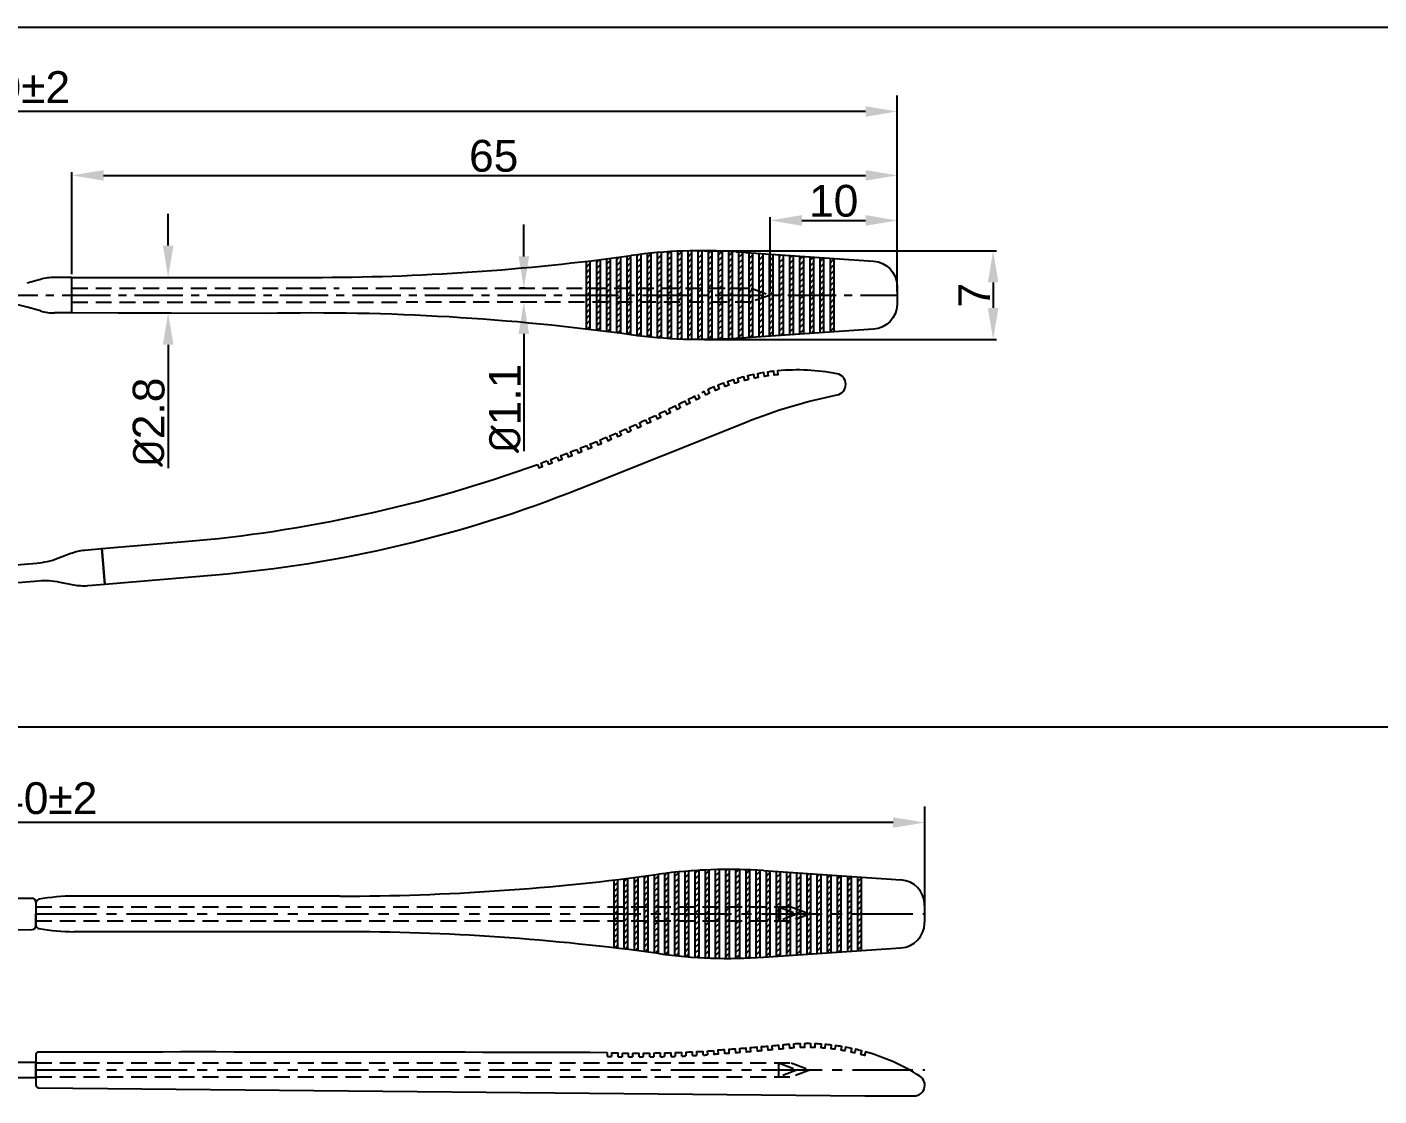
# Model space of a CAD drawing. Header units: millimetres. Extents: x 7018 to 13530, y 4187 to 5692.
# Drawn here: x 13282 to 13388.4, y 5095.5 to 5179.6 of the extents above; entities that cross this region are included whole.
import ezdxf

# ---------------------------------------------------------------- set-up
doc = ezdxf.new("R2010")
doc.units = ezdxf.units.MM
doc.linetypes.add('CENTER2', pattern=[28.575, 19.05, -3.175, 3.175, -3.175])
doc.linetypes.add('HIDDEN2', pattern=[0.1875, 0.125, -0.0625])
for name, color, linetype in [('Center Line', 2, 'CENTER2'), ('Dimension', 3, 'Continuous'), ('Hidden Line', 1, 'HIDDEN2')]:
    doc.layers.add(name, color=color, linetype=linetype)
doc.styles.get("Standard").update_dxf_attribs({"font": 'arial.ttf'})
doc.styles.add('样式 1', font='romant.shx')
doc.dimstyles.new('ISO-25$0', dxfattribs={"dimtxt": 2.5, "dimasz": 2.5, "dimexe": 0.5, "dimexo": 1, "dimgap": 1, "dimtad": 0, "dimtih": 1, "dimtoh": 1, "dimdec": 1, "dimzin": 10, "dimdsep": 46, "dimlunit": 6, "dimtxsty": '样式 1', "dimcen": 0, "dimclrd": 256, "dimclre": 256, "dimclrt": 7, "dimazin": 0, "dimtfac": 1, "dimtdec": 1, "dimtofl": 0, "dimtmove": 0, "dimatfit": 0, "dimfxl": 1, "dimtolj": 1, "dimtzin": 10, "dimarcsym": 0})
doc.dimstyles.new('Standard$0', dxfattribs={"dimtxt": 2.3, "dimasz": 2, "dimexe": 1, "dimexo": 1, "dimgap": 1, "dimtad": 1, "dimdec": 1, "dimzin": 0, "dimdsep": 46, "dimtxsty": 'Standard', "dimcen": 0, "dimclrd": 4, "dimclre": 4, "dimclrt": 4, "dimadec": 1, "dimazin": 0, "dimtfac": 1, "dimtdec": 1, "dimtofl": 0, "dimtmove": 0, "dimatfit": 0, "dimfxl": 1, "dimtfillclr": 256, "dimtolj": 1, "dimtzin": 0, "dimlwd": -1, "dimlwe": -1, "dimarcsym": 1})
pattern_1 = [(45, (9984.52088, 6312.9324), (-0.224506403, 0.224506403), [])]
pattern_2 = [(45, (9698.43022, 6264.2304), (-0.224506403, 0.224506403), [])]

# ---------------------------------------------------------------- blocks, each defined once
blk = doc.blocks.new('*D1941')
at = {"layer": 'Defpoints', "color": 0, "transparency": 16777216}
for p in [(13210.55, 5172.99), (13350.52, 5165.04), (13210.55, 5161.13)]:
    blk.add_point(p, dxfattribs=at)
at = {"layer": 'Dimension', "color": 0, "lineweight": -2, "transparency": 16777216}
for p, q in [((13210.55, 5161.75), (13210.55, 5174.24)), ((13350.52, 5165.67), (13350.52, 5174.24)), ((13348.02, 5172.99), (13213.05, 5172.99))]:
    blk.add_line(p, q, dxfattribs=at)
at = {"layer": 'Dimension', "color": 0, "transparency": 16777216}
for points in [[(13213.05, 5173.4), (13213.05, 5172.57), (13210.55, 5172.99)], [(13348.02, 5173.4), (13348.02, 5172.57), (13350.52, 5172.99)]]:
    blk.add_solid(points, dxfattribs=at)
at = {"layer": 'Dimension', "color": 0, "transparency": 16777216, "insert": (13280.54, 5174.89), "char_height": 2.5, "attachment_point": 5}
blk.add_mtext('140±2', dxfattribs=at)
blk = doc.blocks.new('*D1943')
at = {"layer": 'Defpoints', "color": 0, "transparency": 16777216}
for p in [(13350.52, 5167.96), (13285.52, 5159.93), (13350.52, 5158.53)]:
    blk.add_point(p, dxfattribs=at)
at = {"layer": 'Dimension', "color": 3, "transparency": 16777216}
for p, q in [((13285.52, 5160.18), (13285.52, 5168.21)), ((13288.02, 5167.96), (13348.02, 5167.96)), ((13350.52, 5158.78), (13350.52, 5168.21))]:
    blk.add_line(p, q, dxfattribs=at)
for points in [[(13288.02, 5168.37), (13288.02, 5167.54), (13285.52, 5167.96)], [(13348.02, 5168.37), (13348.02, 5167.54), (13350.52, 5167.96)]]:
    blk.add_solid(points, dxfattribs=at)
at = {"layer": 'Dimension', "transparency": 16777216, "insert": (13318.74, 5169.48), "char_height": 2.5, "attachment_point": 5}
blk.add_mtext('\\A1;65', dxfattribs=at)
blk = doc.blocks.new('*D1944')
at = {"layer": 'Defpoints', "color": 0, "transparency": 16777216}
for p in [(13350.52, 5164.41), (13340.51, 5158.53), (13350.52, 5158.53)]:
    blk.add_point(p, dxfattribs=at)
at = {"layer": 'Dimension', "color": 3, "transparency": 16777216}
for p, q in [((13340.51, 5158.78), (13340.51, 5164.66)), ((13343.01, 5164.41), (13348.02, 5164.41)), ((13350.52, 5158.78), (13350.52, 5164.66))]:
    blk.add_line(p, q, dxfattribs=at)
for points in [[(13343.01, 5164.83), (13343.01, 5163.99), (13340.51, 5164.41)], [(13348.02, 5164.83), (13348.02, 5163.99), (13350.52, 5164.41)]]:
    blk.add_solid(points, dxfattribs=at)
at = {"layer": 'Dimension', "transparency": 16777216, "insert": (13345.51, 5165.94), "char_height": 2.5, "attachment_point": 5}
blk.add_mtext('\\A1;10', dxfattribs=at)
blk = doc.blocks.new('*D1945')
at = {"layer": 'Defpoints', "color": 0, "transparency": 16777216}
for p in [(13335.09, 5162.03), (13335.09, 5155.03), (13358.07, 5155.03)]:
    blk.add_point(p, dxfattribs=at)
at = {"layer": 'Dimension', "color": 3, "transparency": 16777216}
for p, q in [((13335.34, 5162.03), (13358.32, 5162.03)), ((13358.07, 5159.53), (13358.07, 5157.53)), ((13335.34, 5155.03), (13358.32, 5155.03))]:
    blk.add_line(p, q, dxfattribs=at)
for points in [[(13357.65, 5159.53), (13358.48, 5159.53), (13358.07, 5162.03)], [(13357.65, 5157.53), (13358.48, 5157.53), (13358.07, 5155.03)]]:
    blk.add_solid(points, dxfattribs=at)
at = {"layer": 'Dimension', "transparency": 16777216, "insert": (13356.57, 5158.53), "char_height": 2.5, "attachment_point": 5, "rotation": 90}
blk.add_mtext('\\A1;7', dxfattribs=at)
blk = doc.blocks.new('*D1946')
at = {"layer": 'Defpoints', "color": 0, "transparency": 16777216}
for p in [(13288.91, 5159.93), (13293.1, 5159.93), (13288.91, 5157.13)]:
    blk.add_point(p, dxfattribs=at)
at = {"layer": 'Dimension', "color": 3, "transparency": 16777216}
for p, q in [((13293.1, 5162.43), (13293.1, 5164.93)), ((13289.16, 5159.93), (13293.35, 5159.93)), ((13289.16, 5157.13), (13293.35, 5157.13)), ((13293.1, 5154.63), (13293.1, 5144.92))]:
    blk.add_line(p, q, dxfattribs=at)
for points in [[(13292.69, 5162.43), (13293.52, 5162.43), (13293.1, 5159.93)], [(13292.69, 5154.63), (13293.52, 5154.63), (13293.1, 5157.13)]]:
    blk.add_solid(points, dxfattribs=at)
at = {"layer": 'Dimension', "transparency": 16777216, "insert": (13291.58, 5148.53), "char_height": 2.5, "attachment_point": 5, "rotation": 90}
blk.add_mtext('\\A1;{\\fISOCPEUR|b0|i0|c134|p34;%%C}2.8', dxfattribs=at)
blk = doc.blocks.new('*D1947')
at = {"layer": 'Defpoints', "color": 0, "transparency": 16777216}
for p in [(13321.11, 5159.08), (13321.43, 5159.08), (13321.43, 5157.98)]:
    blk.add_point(p, dxfattribs=at)
at = {"layer": 'Dimension', "color": 3, "transparency": 16777216}
for p, q in [((13321.11, 5161.58), (13321.11, 5164.08)), ((13321.18, 5159.08), (13320.86, 5159.08)), ((13321.18, 5157.98), (13320.86, 5157.98)), ((13321.11, 5155.48), (13321.11, 5146.26))]:
    blk.add_line(p, q, dxfattribs=at)
for points in [[(13320.7, 5161.58), (13321.53, 5161.58), (13321.11, 5159.08)], [(13320.7, 5155.48), (13321.53, 5155.48), (13321.11, 5157.98)]]:
    blk.add_solid(points, dxfattribs=at)
at = {"layer": 'Dimension', "transparency": 16777216, "insert": (13319.61, 5149.62), "char_height": 2.5, "attachment_point": 5, "rotation": 90}
blk.add_mtext('\\A1;{\\fISOCPEUR|b0|i0|c134|p34;%%C}1.1', dxfattribs=at)
blk = doc.blocks.new('*D1951')
at = {"layer": 'Defpoints', "color": 0, "transparency": 16777216}
for p in [(13212.69, 5117.02), (13212.69, 5111.42), (13352.69, 5109.82)]:
    blk.add_point(p, dxfattribs=at)
at = {"layer": 'Dimension', "color": 0, "lineweight": -2, "transparency": 16777216}
for p, q in [((13212.69, 5112.05), (13212.69, 5118.27)), ((13352.69, 5110.45), (13352.69, 5118.27)), ((13350.19, 5117.02), (13215.19, 5117.02))]:
    blk.add_line(p, q, dxfattribs=at)
at = {"layer": 'Dimension', "color": 0, "transparency": 16777216}
for points in [[(13215.19, 5117.43), (13215.19, 5116.6), (13212.69, 5117.02)], [(13350.19, 5117.43), (13350.19, 5116.6), (13352.69, 5117.02)]]:
    blk.add_solid(points, dxfattribs=at)
at = {"layer": 'Dimension', "color": 0, "transparency": 16777216, "insert": (13282.69, 5118.92), "char_height": 2.5, "attachment_point": 5}
blk.add_mtext('140±2', dxfattribs=at)

msp = doc.modelspace()

# ---------------------------------------------------------------- hatches: boundary and pattern name
h = msp.add_hatch()
h.set_pattern_fill('ANSI31', scale=0.1, style=0)
h.set_pattern_definition(pattern_1)
h.paths.add_polyline_path([(13326.321, 5161.231, -0.0004108), (13326.021, 5161.195), (13326.021, 5155.857, -0.0004108), (13326.321, 5155.821)])
h = msp.add_hatch()
h.set_pattern_fill('ANSI31', scale=0.1, style=0)
h.set_pattern_definition(pattern_1)
h.paths.add_polyline_path([(13326.821, 5155.761, -0.000411), (13327.121, 5155.724), (13327.121, 5161.328, -0.000411), (13326.821, 5161.291)])
h = msp.add_hatch()
h.set_pattern_fill('ANSI31', scale=0.1, style=0)
h.set_pattern_definition(pattern_1)
h.paths.add_polyline_path([(13327.621, 5155.661, -0.0004112), (13327.921, 5155.623), (13327.921, 5161.429, -0.0004112), (13327.621, 5161.391)])
h = msp.add_hatch()
h.set_pattern_fill('ANSI31', scale=0.1, style=0)
h.set_pattern_definition(pattern_1)
h.paths.add_polyline_path([(13328.421, 5155.558, -0.0004115), (13328.721, 5155.518), (13328.721, 5161.534, -0.0004115), (13328.421, 5161.494)])
h = msp.add_hatch()
h.set_pattern_fill('ANSI31', scale=0.1, style=0)
h.set_pattern_definition(pattern_1)
h.paths.add_polyline_path([(13329.221, 5155.451, -0.0004117), (13329.521, 5155.41), (13329.521, 5161.642, -0.0004117), (13329.221, 5161.601)])
h = msp.add_hatch()
h.set_pattern_fill('ANSI31', scale=0.1, style=0)
h.set_pattern_definition(pattern_1)
h.paths.add_polyline_path([(13330.321, 5161.745, 0.0018619), (13330.021, 5161.708), (13330.021, 5155.344, 0.0018619), (13330.321, 5155.307)])
h = msp.add_hatch()
h.set_pattern_fill('ANSI31', scale=0.1, style=0)
h.set_pattern_definition(pattern_1)
h.paths.add_polyline_path([(13330.821, 5155.251, 0.0018578), (13331.121, 5155.22), (13331.121, 5161.832, 0.0018578), (13330.821, 5161.801)])
h = msp.add_hatch()
h.set_pattern_fill('ANSI31', scale=0.1, style=0)
h.set_pattern_definition(pattern_1)
h.paths.add_polyline_path([(13331.921, 5161.902, 0.0018544), (13331.621, 5161.878), (13331.621, 5155.174, 0.0018544), (13331.921, 5155.15)])
h = msp.add_hatch()
h.set_pattern_fill('ANSI31', scale=0.1, style=0)
h.set_pattern_definition(pattern_1)
h.paths.add_polyline_path([(13332.721, 5161.957, 0.0018518), (13332.421, 5161.938), (13332.421, 5155.114, 0.0018518), (13332.721, 5155.095)])
h = msp.add_hatch()
h.set_pattern_fill('ANSI31', scale=0.1, style=0)
h.set_pattern_definition(pattern_1)
h.paths.add_polyline_path([(13333.521, 5161.996, 0.0018499), (13333.221, 5161.983), (13333.221, 5155.069, 0.0018499), (13333.521, 5155.056)])
h = msp.add_hatch()
h.set_pattern_fill('ANSI31', scale=0.1, style=0)
h.set_pattern_definition(pattern_1)
h.paths.add_polyline_path([(13334.021, 5155.04, 0.0018487), (13334.321, 5155.033), (13334.321, 5162.019, 0.0018487), (13334.021, 5162.012)])
h = msp.add_hatch()
h.set_pattern_fill('ANSI31', scale=0.1, style=0)
h.set_pattern_definition(pattern_1)
h.paths.add_polyline_path([(13335.121, 5162.026, 0.0018482), (13334.821, 5162.025), (13334.821, 5155.027, 0.0018482), (13335.121, 5155.026)])
h = msp.add_hatch()
h.set_pattern_fill('ANSI31', scale=0.1, style=0)
h.set_pattern_definition(pattern_1)
h.paths.add_polyline_path([(13335.621, 5155.029, 0.0018485), (13335.921, 5155.034), (13335.921, 5162.018, 0.0018485), (13335.621, 5162.023)])
h = msp.add_hatch()
h.set_pattern_fill('ANSI31', scale=0.1, style=0)
h.set_pattern_definition(pattern_1)
h.paths.add_polyline_path([(13336.421, 5155.048, 0.0018495), (13336.721, 5155.059), (13336.721, 5161.993, 0.0018495), (13336.421, 5162.004)])
h = msp.add_hatch()
h.set_pattern_fill('ANSI31', scale=0.1, style=0)
h.set_pattern_definition(pattern_1)
h.paths.add_polyline_path([(13337.221, 5155.082, 0.0018511), (13337.521, 5155.099), (13337.521, 5161.953, 0.0018511), (13337.221, 5161.97)])
h = msp.add_hatch()
h.set_pattern_fill('ANSI31', scale=0.1, style=0)
h.set_pattern_definition(pattern_1)
h.paths.add_polyline_path([(13338.021, 5155.131), (13338.321, 5155.152), (13338.321, 5161.9), (13338.021, 5161.921)])
h = msp.add_hatch()
h.set_pattern_fill('ANSI31', scale=0.1, style=0)
h.set_pattern_definition(pattern_1)
h.paths.add_polyline_path([(13339.121, 5161.846), (13338.821, 5161.867), (13338.821, 5155.185), (13339.121, 5155.206)])
h = msp.add_hatch()
h.set_pattern_fill('ANSI31', scale=0.1, style=0)
h.set_pattern_definition(pattern_1)
h.paths.add_polyline_path([(13339.621, 5155.24), (13339.921, 5155.26), (13339.921, 5161.792), (13339.621, 5161.812)])
h = msp.add_hatch()
h.set_pattern_fill('ANSI31', scale=0.1, style=0)
h.set_pattern_definition(pattern_1)
h.paths.add_polyline_path([(13340.421, 5155.294), (13340.721, 5155.314), (13340.721, 5161.738), (13340.421, 5161.758)])
h = msp.add_hatch()
h.set_pattern_fill('ANSI31', scale=0.1, style=0)
h.set_pattern_definition(pattern_1)
h.paths.add_polyline_path([(13341.221, 5155.348), (13341.521, 5155.368), (13341.521, 5161.684), (13341.221, 5161.704)])
h = msp.add_hatch()
h.set_pattern_fill('ANSI31', scale=0.1, style=0)
h.set_pattern_definition(pattern_1)
h.paths.add_polyline_path([(13342.321, 5161.63), (13342.021, 5161.65), (13342.021, 5155.402), (13342.321, 5155.422)])
h = msp.add_hatch()
h.set_pattern_fill('ANSI31', scale=0.1, style=0)
h.set_pattern_definition(pattern_1)
h.paths.add_polyline_path([(13342.821, 5155.456), (13343.121, 5155.476), (13343.121, 5161.576), (13342.821, 5161.596)])
h = msp.add_hatch()
h.set_pattern_fill('ANSI31', scale=0.1, style=0)
h.set_pattern_definition(pattern_1)
h.paths.add_polyline_path([(13343.921, 5161.522), (13343.621, 5161.542), (13343.621, 5155.51), (13343.921, 5155.53)])
h = msp.add_hatch()
h.set_pattern_fill('ANSI31', scale=0.1, style=0)
h.set_pattern_definition(pattern_1)
h.paths.add_polyline_path([(13344.721, 5161.468), (13344.421, 5161.488), (13344.421, 5155.564), (13344.721, 5155.584)])
h = msp.add_hatch()
h.set_pattern_fill('ANSI31', scale=0.1, style=0)
h.set_pattern_definition(pattern_1)
h.paths.add_polyline_path([(13345.521, 5161.414), (13345.221, 5161.434), (13345.221, 5155.618), (13345.521, 5155.638)])
h = msp.add_hatch()
h.set_pattern_fill('ANSI31', scale=0.1, style=0)
h.set_pattern_definition(pattern_2)
h.paths.add_polyline_path([(13334.887, 5113.255, 0.0018518), (13334.587, 5113.236), (13334.587, 5106.412, 0.0018518), (13334.887, 5106.393)])
h = msp.add_hatch()
h.set_pattern_fill('ANSI31', scale=0.1, style=0)
h.set_pattern_definition(pattern_2)
h.paths.add_polyline_path([(13335.687, 5113.294, 0.0018499), (13335.387, 5113.281), (13335.387, 5106.367, 0.0018499), (13335.687, 5106.354)])
h = msp.add_hatch()
h.set_pattern_fill('ANSI31', scale=0.1, style=0)
h.set_pattern_definition(pattern_2)
h.paths.add_polyline_path([(13336.187, 5106.338, 0.0018487), (13336.487, 5106.331), (13336.487, 5113.317, 0.0018487), (13336.187, 5113.31)])
h = msp.add_hatch()
h.set_pattern_fill('ANSI31', scale=0.1, style=0)
h.set_pattern_definition(pattern_2)
h.paths.add_polyline_path([(13337.287, 5113.324, 0.0018482), (13336.987, 5113.323), (13336.987, 5106.325, 0.0018482), (13337.287, 5106.324)])
h = msp.add_hatch()
h.set_pattern_fill('ANSI31', scale=0.1, style=0)
h.set_pattern_definition(pattern_2)
h.paths.add_polyline_path([(13337.787, 5106.327, 0.0018485), (13338.087, 5106.332), (13338.087, 5113.316, 0.0018485), (13337.787, 5113.321)])
h = msp.add_hatch()
h.set_pattern_fill('ANSI31', scale=0.1, style=0)
h.set_pattern_definition(pattern_2)
h.paths.add_polyline_path([(13338.587, 5106.346, 0.0018495), (13338.887, 5106.357), (13338.887, 5113.291, 0.0018495), (13338.587, 5113.302)])
h = msp.add_hatch()
h.set_pattern_fill('ANSI31', scale=0.1, style=0)
h.set_pattern_definition(pattern_2)
h.paths.add_polyline_path([(13339.387, 5106.38, 0.0018511), (13339.687, 5106.397), (13339.687, 5113.251, 0.0018511), (13339.387, 5113.268)])
h = msp.add_hatch()
h.set_pattern_fill('ANSI31', scale=0.1, style=0)
h.set_pattern_definition(pattern_2)
h.paths.add_polyline_path([(13340.187, 5106.429), (13340.487, 5106.45), (13340.487, 5113.198), (13340.187, 5113.219)])
h = msp.add_hatch()
h.set_pattern_fill('ANSI31', scale=0.1, style=0)
h.set_pattern_definition(pattern_2)
h.paths.add_polyline_path([(13328.487, 5112.529, -0.0004108), (13328.187, 5112.493), (13328.187, 5107.155, -0.0004108), (13328.487, 5107.119)])
h = msp.add_hatch()
h.set_pattern_fill('ANSI31', scale=0.1, style=0)
h.set_pattern_definition(pattern_2)
h.paths.add_polyline_path([(13328.987, 5107.059, -0.000411), (13329.287, 5107.022), (13329.287, 5112.626, -0.000411), (13328.987, 5112.589)])
h = msp.add_hatch()
h.set_pattern_fill('ANSI31', scale=0.1, style=0)
h.set_pattern_definition(pattern_2)
h.paths.add_polyline_path([(13329.787, 5106.959, -0.0004112), (13330.087, 5106.921), (13330.087, 5112.727, -0.0004112), (13329.787, 5112.689)])
h = msp.add_hatch()
h.set_pattern_fill('ANSI31', scale=0.1, style=0)
h.set_pattern_definition(pattern_2)
h.paths.add_polyline_path([(13330.587, 5106.856, -0.0004115), (13330.887, 5106.816), (13330.887, 5112.832, -0.0004115), (13330.587, 5112.792)])
h = msp.add_hatch()
h.set_pattern_fill('ANSI31', scale=0.1, style=0)
h.set_pattern_definition(pattern_2)
h.paths.add_polyline_path([(13331.387, 5106.749, -0.0004117), (13331.687, 5106.708), (13331.687, 5112.94, -0.0004117), (13331.387, 5112.899)])
h = msp.add_hatch()
h.set_pattern_fill('ANSI31', scale=0.1, style=0)
h.set_pattern_definition(pattern_2)
h.paths.add_polyline_path([(13332.487, 5113.043, 0.0018619), (13332.187, 5113.006), (13332.187, 5106.642, 0.0018619), (13332.487, 5106.605)])
h = msp.add_hatch()
h.set_pattern_fill('ANSI31', scale=0.1, style=0)
h.set_pattern_definition(pattern_2)
h.paths.add_polyline_path([(13332.987, 5106.549, 0.0018578), (13333.287, 5106.518), (13333.287, 5113.13, 0.0018578), (13332.987, 5113.099)])
h = msp.add_hatch()
h.set_pattern_fill('ANSI31', scale=0.1, style=0)
h.set_pattern_definition(pattern_2)
h.paths.add_polyline_path([(13334.087, 5113.2, 0.0018544), (13333.787, 5113.176), (13333.787, 5106.472, 0.0018544), (13334.087, 5106.448)])
h = msp.add_hatch()
h.set_pattern_fill('ANSI31', scale=0.1, style=0)
h.set_pattern_definition(pattern_2)
h.paths.add_polyline_path([(13341.287, 5113.144), (13340.987, 5113.165), (13340.987, 5106.483), (13341.287, 5106.504)])
h = msp.add_hatch()
h.set_pattern_fill('ANSI31', scale=0.1, style=0)
h.set_pattern_definition(pattern_2)
h.paths.add_polyline_path([(13341.787, 5106.538), (13342.087, 5106.558), (13342.087, 5113.09), (13341.787, 5113.11)])
h = msp.add_hatch()
h.set_pattern_fill('ANSI31', scale=0.1, style=0)
h.set_pattern_definition(pattern_2)
h.paths.add_polyline_path([(13342.587, 5106.592), (13342.887, 5106.612), (13342.887, 5113.036), (13342.587, 5113.056)])
h = msp.add_hatch()
h.set_pattern_fill('ANSI31', scale=0.1, style=0)
h.set_pattern_definition(pattern_2)
h.paths.add_polyline_path([(13343.387, 5106.646), (13343.687, 5106.666), (13343.687, 5112.982), (13343.387, 5113.002)])
h = msp.add_hatch()
h.set_pattern_fill('ANSI31', scale=0.1, style=0)
h.set_pattern_definition(pattern_2)
h.paths.add_polyline_path([(13344.487, 5112.928), (13344.187, 5112.948), (13344.187, 5106.7), (13344.487, 5106.72)])
h = msp.add_hatch()
h.set_pattern_fill('ANSI31', scale=0.1, style=0)
h.set_pattern_definition(pattern_2)
h.paths.add_polyline_path([(13344.987, 5106.754), (13345.287, 5106.774), (13345.287, 5112.874), (13344.987, 5112.894)])
h = msp.add_hatch()
h.set_pattern_fill('ANSI31', scale=0.1, style=0)
h.set_pattern_definition(pattern_2)
h.paths.add_polyline_path([(13346.087, 5112.82), (13345.787, 5112.84), (13345.787, 5106.808), (13346.087, 5106.828)])
h = msp.add_hatch()
h.set_pattern_fill('ANSI31', scale=0.1, style=0)
h.set_pattern_definition(pattern_2)
h.paths.add_polyline_path([(13346.887, 5112.766), (13346.587, 5112.786), (13346.587, 5106.862), (13346.887, 5106.882)])
h = msp.add_hatch()
h.set_pattern_fill('ANSI31', scale=0.1, style=0)
h.set_pattern_definition(pattern_2)
h.paths.add_polyline_path([(13347.687, 5112.712), (13347.387, 5112.732), (13347.387, 5106.916), (13347.687, 5106.936)])

# ---------------------------------------------------------------- linework, layer by layer
for p, q in [((13128.857, 5179.632), (13525.295, 5179.632)), ((13129.437, 5124.548), (13525.875, 5124.548)), ((13339.991, 5113.232), (13350.811, 5112.501)), ((13231.838, 5111.313), (13282.388, 5111.06)), ((13299.749, 5111.224), (13285.687, 5111.224)), ((13306.624, 5111.224), (13299.749, 5111.224)), ((13282.687, 5110.76), (13282.687, 5109.824)), ((13282.687, 5110.678), (13282.687, 5108.97)), ((13282.687, 5110.674), (13282.687, 5108.974)), ((13282.687, 5108.888), (13282.687, 5109.824)), ((13231.838, 5108.335), (13282.388, 5108.588)), ((13301.521, 5108.424), (13285.687, 5108.424)), ((13306.624, 5108.424), (13301.521, 5108.424)), ((13339.991, 5106.416), (13350.811, 5107.147)), ((13282.687, 5098.746), (13282.687, 5096.343)), ((13327.701, 5098.598), (13327.708, 5098.899)), ((13328.018, 5098.89), (13328.011, 5098.59)), ((13328.53, 5098.58), (13328.535, 5098.88)), ((13328.846, 5098.875), (13328.842, 5098.575)), ((13329.362, 5098.569), (13329.364, 5098.869)), ((13329.676, 5098.867), (13329.674, 5098.567)), ((13330.196, 5098.566), (13330.195, 5098.866)), ((13330.508, 5098.867), (13330.509, 5098.567)), ((13331.032, 5098.571), (13331.029, 5098.871)), ((13331.342, 5098.875), (13331.346, 5098.575)), ((13331.87, 5098.584), (13331.864, 5098.884)), ((13332.178, 5098.891), (13332.185, 5098.591)), ((13332.711, 5098.604), (13332.702, 5098.904)), ((13333.017, 5098.914), (13333.027, 5098.614)), ((13333.554, 5098.633), (13333.542, 5098.933)), ((13333.858, 5098.945), (13333.87, 5098.645)), ((13334.399, 5098.669), (13334.385, 5098.969)), ((13334.701, 5098.985), (13334.716, 5098.685)), ((13335.246, 5098.714), (13335.229, 5099.013)), ((13335.547, 5099.032), (13335.565, 5098.732)), ((13232.063, 5098.144), (13282.687, 5098.144)), ((13282.687, 5096.944), (13282.687, 5098.144)), ((13232.063, 5096.944), (13282.687, 5096.944)), ((13282.885, 5096.143), (13347.976, 5095.495))]:
    msp.add_line(p, q)
at = {"color": 7}
for p, q in [((13326.021, 5161.195), (13326.021, 5155.857)), ((13326.321, 5161.231), (13326.321, 5155.821)), ((13326.821, 5161.291), (13326.821, 5155.761)), ((13327.121, 5161.328), (13327.121, 5155.724)), ((13327.621, 5161.391), (13327.621, 5155.661)), ((13327.921, 5161.429), (13327.921, 5155.623)), ((13328.421, 5161.494), (13328.421, 5155.558)), ((13328.721, 5161.534), (13328.721, 5155.518)), ((13329.221, 5161.601), (13329.221, 5155.451)), ((13329.521, 5161.642), (13329.521, 5155.41)), ((13330.021, 5161.712), (13330.021, 5155.34)), ((13330.321, 5161.745), (13330.321, 5155.307)), ((13330.821, 5161.801), (13330.821, 5155.251)), ((13331.121, 5161.832), (13331.121, 5155.22)), ((13331.621, 5161.878), (13331.621, 5155.174)), ((13331.921, 5161.902), (13331.921, 5155.15)), ((13332.421, 5161.938), (13332.421, 5155.114)), ((13332.721, 5161.957), (13332.721, 5155.095)), ((13333.221, 5161.983), (13333.221, 5155.069)), ((13333.521, 5161.996), (13333.521, 5155.056)), ((13334.021, 5162.012), (13334.021, 5155.04)), ((13334.321, 5162.019), (13334.321, 5155.033)), ((13334.821, 5162.025), (13334.821, 5155.027)), ((13335.121, 5162.026), (13335.121, 5155.026)), ((13335.621, 5162.023), (13335.621, 5155.029)), ((13335.921, 5162.018), (13335.921, 5155.034)), ((13336.421, 5162.004), (13336.421, 5155.048)), ((13336.721, 5161.993), (13336.721, 5155.059)), ((13337.221, 5161.97), (13337.221, 5155.082)), ((13337.521, 5161.953), (13337.521, 5155.099)), ((13338.021, 5161.921), (13338.021, 5155.131)), ((13338.321, 5161.9), (13338.321, 5155.152)), ((13338.821, 5161.867), (13338.821, 5155.185)), ((13339.121, 5161.846), (13339.121, 5155.206)), ((13339.621, 5161.812), (13339.621, 5155.24)), ((13339.921, 5161.792), (13339.921, 5155.26)), ((13340.421, 5161.758), (13340.421, 5155.294)), ((13340.721, 5161.738), (13340.721, 5155.314)), ((13341.221, 5161.704), (13341.221, 5155.348)), ((13341.521, 5161.684), (13341.521, 5155.368)), ((13342.021, 5161.65), (13342.021, 5155.402)), ((13342.321, 5161.63), (13342.321, 5155.422)), ((13342.821, 5161.596), (13342.821, 5155.456)), ((13343.121, 5161.576), (13343.121, 5155.476)), ((13343.621, 5161.542), (13343.621, 5155.51)), ((13343.921, 5161.522), (13343.921, 5155.53)), ((13344.421, 5161.488), (13344.421, 5155.564)), ((13344.721, 5161.468), (13344.721, 5155.584)), ((13345.221, 5161.434), (13345.221, 5155.618)), ((13345.521, 5161.414), (13345.521, 5155.638)), ((13283.052, 5159.769), (13281.991, 5159.462)), ((13285.521, 5159.926), (13284.163, 5159.926)), ((13285.521, 5157.126), (13285.521, 5159.926)), ((13285.521, 5159.926), (13297.508, 5159.926)), ((13283.052, 5157.283), (13281.991, 5157.59)), ((13285.521, 5157.126), (13284.163, 5157.126)), ((13300.823, 5157.09), (13285.521, 5157.126)), ((13334.587, 5113.236), (13334.587, 5106.412)), ((13334.887, 5113.255), (13334.887, 5106.393)), ((13335.387, 5113.281), (13335.387, 5106.367)), ((13335.687, 5113.294), (13335.687, 5106.354)), ((13336.187, 5113.31), (13336.187, 5106.338)), ((13336.487, 5113.317), (13336.487, 5106.331)), ((13336.987, 5113.323), (13336.987, 5106.325)), ((13337.287, 5113.324), (13337.287, 5106.324)), ((13337.787, 5113.321), (13337.787, 5106.327)), ((13338.087, 5113.316), (13338.087, 5106.332)), ((13338.587, 5113.302), (13338.587, 5106.346)), ((13338.887, 5113.291), (13338.887, 5106.357)), ((13339.387, 5113.268), (13339.387, 5106.38)), ((13339.687, 5113.251), (13339.687, 5106.397)), ((13340.187, 5113.219), (13340.187, 5106.429)), ((13328.187, 5112.493), (13328.187, 5107.155)), ((13328.487, 5112.529), (13328.487, 5107.119)), ((13328.987, 5112.589), (13328.987, 5107.059)), ((13329.287, 5112.626), (13329.287, 5107.022)), ((13329.787, 5112.689), (13329.787, 5106.959)), ((13330.087, 5112.727), (13330.087, 5106.921)), ((13330.587, 5112.792), (13330.587, 5106.856)), ((13330.887, 5112.832), (13330.887, 5106.816)), ((13331.387, 5112.899), (13331.387, 5106.749)), ((13331.687, 5112.94), (13331.687, 5106.708)), ((13332.187, 5113.01), (13332.187, 5106.638)), ((13332.487, 5113.043), (13332.487, 5106.605)), ((13332.987, 5113.099), (13332.987, 5106.549)), ((13333.287, 5113.13), (13333.287, 5106.518)), ((13333.787, 5113.176), (13333.787, 5106.472)), ((13334.087, 5113.2), (13334.087, 5106.448)), ((13340.487, 5113.198), (13340.487, 5106.45)), ((13340.987, 5113.165), (13340.987, 5106.483)), ((13341.287, 5113.144), (13341.287, 5106.504)), ((13341.787, 5113.11), (13341.787, 5106.538)), ((13342.087, 5113.09), (13342.087, 5106.558)), ((13342.587, 5113.056), (13342.587, 5106.592)), ((13342.887, 5113.036), (13342.887, 5106.612)), ((13343.387, 5113.002), (13343.387, 5106.646)), ((13343.687, 5112.982), (13343.687, 5106.666)), ((13344.187, 5112.948), (13344.187, 5106.7)), ((13344.487, 5112.928), (13344.487, 5106.72)), ((13344.987, 5112.894), (13344.987, 5106.754)), ((13345.287, 5112.874), (13345.287, 5106.774)), ((13345.787, 5112.84), (13345.787, 5106.808)), ((13346.087, 5112.82), (13346.087, 5106.828)), ((13346.587, 5112.786), (13346.587, 5106.862)), ((13346.887, 5112.766), (13346.887, 5106.882)), ((13347.387, 5112.732), (13347.387, 5106.916)), ((13347.687, 5112.712), (13347.687, 5106.936))]:
    msp.add_line(p, q, dxfattribs=at)
for points in [[(13297.508, 5159.926), (13304.457, 5159.926, 0.0342406), (13329.551, 5161.646)], [(13337.825, 5161.934), (13348.645, 5161.203, -0.3853816), (13350.509, 5159.271, -0.015979), (13350.509, 5157.781, -0.3853816), (13348.645, 5155.849), (13337.825, 5155.118, -0.0511409), (13329.551, 5155.406, 0.0391899), (13300.823, 5157.09)], [(13279.63, 5135.767), (13282.893, 5136.043, -0.0704531), (13284.573, 5135.949), (13285.656, 5135.733, 0.0704531), (13286.776, 5135.67), (13288.129, 5135.784), (13296.841, 5136.523, 0.0739202), (13325.46, 5143.288), (13338.611, 5148.535, -0.0447699), (13345.784, 5150.678, 0.8220927), (13345.774, 5152.344, 0.0704465), (13341.095, 5152.569), (13341.123, 5152.27, 0.0044895), (13340.83, 5152.24), (13340.797, 5152.538, 0.0074866), (13340.3, 5152.476), (13340.342, 5152.179, 0.0044966), (13340.051, 5152.135), (13340.003, 5152.431, 0.0075071), (13339.509, 5152.344), (13339.565, 5152.049, 0.0045142), (13339.275, 5151.991), (13339.213, 5152.285, 0.0075453), (13338.721, 5152.174), (13338.792, 5151.882, 0.0045426), (13338.503, 5151.81), (13338.427, 5152.1, 0.007602), (13337.938, 5151.964), (13338.022, 5151.677, 0.0045824), (13337.734, 5151.589), (13337.645, 5151.876, 0.0076785), (13337.157, 5151.715), (13337.256, 5151.431, 0.0046346), (13336.969, 5151.329), (13336.866, 5151.61, 0.0077766), (13336.381, 5151.423), (13336.493, 5151.145, 0.0047004), (13336.209, 5151.027), (13336.091, 5151.302, 0.0078986), (13335.609, 5151.088), (13335.735, 5150.816, 0.0047815), (13335.452, 5150.681), (13335.32, 5150.951, 0.0032805), (13335.124, 5150.853)], [(13332.536, 5149.573, 0.0011403), (13332.981, 5149.79, 0.0000483), (13333.016, 5149.807), (13333.148, 5149.537, 0.0003993), (13333.437, 5149.679), (13333.304, 5149.948, 0.0006661), (13333.784, 5150.185), (13333.918, 5149.916, 0.0004), (13334.206, 5150.059), (13334.073, 5150.327, 0.0006672), (13334.552, 5150.566), (13334.687, 5150.298, 0.0004007), (13334.975, 5150.443), (13334.84, 5150.711)], [(13332.248, 5149.432), (13332.378, 5149.162, 0.0003987), (13332.667, 5149.302), (13332.536, 5149.572)], [(13329.155, 5148.009), (13329.276, 5147.735, 0.000883), (13329.568, 5147.864), (13329.445, 5148.138, 0.0012202), (13329.929, 5148.355)], [(13329.929, 5148.355), (13330.053, 5148.082, 0.0002811), (13330.145, 5148.123, 0.0002709), (13330.344, 5148.213), (13330.22, 5148.487, 0.0012233), (13330.703, 5148.708)], [(13330.703, 5148.708), (13330.829, 5148.436, 0.0003975), (13331.12, 5148.57), (13330.993, 5148.842, 0.0012254), (13331.476, 5149.068)], [(13331.479, 5149.062), (13331.608, 5148.792, 0.0003981), (13331.897, 5148.93), (13331.767, 5149.201)], [(13326.831, 5147.014), (13326.945, 5146.737, 0.0008748), (13327.237, 5146.859), (13327.121, 5147.135, 0.0012082), (13327.605, 5147.339)], [(13327.605, 5147.339), (13327.722, 5147.063, 0.0008774), (13328.014, 5147.187), (13327.896, 5147.463, 0.0012121), (13328.38, 5147.671)], [(13328.38, 5147.671), (13328.499, 5147.395, 0.0008802), (13328.791, 5147.522), (13328.671, 5147.797, 0.0012161), (13329.155, 5148.009)], [(13324.505, 5146.081), (13324.614, 5145.802, 0.0008674), (13324.906, 5145.916), (13324.796, 5146.195, 0.0011976), (13325.28, 5146.386)], [(13325.28, 5146.386), (13325.391, 5146.107, 0.0008697), (13325.683, 5146.223), (13325.571, 5146.502, 0.001201), (13326.055, 5146.697)], [(13326.055, 5146.697), (13326.168, 5146.419, 0.0008722), (13326.46, 5146.537), (13326.346, 5146.815, 0.0012045), (13326.831, 5147.014)], [(13231.565, 5134.993), (13228.673, 5135.145, 0.0669574), (13227.61, 5135.058), (13225.655, 5134.631, -0.0669574), (13224.592, 5134.544), (13213.212, 5135.141), (13213.296, 5136.738), (13218.485, 5136.466), (13218.558, 5137.845), (13224.846, 5137.535, -0.0669574), (13225.894, 5137.338), (13227.698, 5136.74, 0.0669574), (13228.746, 5136.543), (13231.638, 5136.391, 0.0342396), (13279.511, 5137.162), (13282.775, 5137.438, 0.0704531), (13284.415, 5137.814), (13285.446, 5138.209, -0.0704531), (13286.54, 5138.46), (13287.893, 5138.574), (13288.129, 5135.784), (13287.893, 5138.574), (13294.412, 5139.127, 0.0656712), (13322.177, 5145.21)], [(13322.177, 5145.21), (13322.28, 5144.928, 0.0008608), (13322.572, 5145.035), (13322.468, 5145.316, 0.0011884), (13322.953, 5145.494)], [(13322.953, 5145.494), (13323.057, 5145.213, 0.0008629), (13323.35, 5145.322), (13323.245, 5145.603, 0.0011913), (13323.729, 5145.785)], [(13323.729, 5145.785), (13323.835, 5145.504, 0.0008651), (13324.127, 5145.615), (13324.02, 5145.896, 0.0011944), (13324.505, 5146.082)]]:
    msp.add_lwpolyline(points, format="xyb", dxfattribs=at)
msp.add_lwpolyline([(13347.976, 5095.495, -0.0060766), (13351.693, 5095.508, 0.8220927), (13352.288, 5097.065, 0.0704465), (13348.009, 5098.97), (13347.926, 5098.681, 0.0044895), (13347.642, 5098.76), (13347.719, 5099.049, 0.0074866), (13347.234, 5099.171), (13347.166, 5098.879, 0.0044966), (13346.878, 5098.944), (13346.941, 5099.237, 0.0075071), (13346.449, 5099.335), (13346.395, 5099.04, 0.0045142), (13346.103, 5099.091), (13346.152, 5099.387, 0.0075453), (13345.653, 5099.462), (13345.613, 5099.165, 0.0045426), (13345.317, 5099.202), (13345.352, 5099.5, 0.007602), (13344.847, 5099.551), (13344.821, 5099.252, 0.0045824), (13344.521, 5099.275), (13344.541, 5099.574, 0.0076785), (13344.029, 5099.601), (13344.018, 5099.301, 0.0046346), (13343.714, 5099.309), (13343.719, 5099.609, 0.0077766), (13343.2, 5099.61), (13343.204, 5099.31, 0.0047004), (13342.895, 5099.303), (13342.886, 5099.603, 0.0078986), (13342.358, 5099.578), (13342.378, 5099.279, 0.0047815), (13342.065, 5099.256), (13342.04, 5099.555, 0.0032805), (13341.821, 5099.535, -0.0003948), (13341.506, 5099.505), (13341.534, 5099.206, -0.0004007), (13341.213, 5099.176), (13341.185, 5099.475, -0.0006672), (13340.651, 5099.426), (13340.678, 5099.127, -0.0004), (13340.357, 5099.099), (13340.331, 5099.397, -0.0006661), (13339.798, 5099.351), (13339.823, 5099.052, -0.0003993), (13339.503, 5099.025), (13339.478, 5099.324, -0.000665), (13338.945, 5099.279), (13338.97, 5098.98, -0.0003987), (13338.65, 5098.954), (13338.626, 5099.254, -0.000664), (13338.094, 5099.212), (13338.117, 5098.913, -0.0003981), (13337.798, 5098.888), (13337.775, 5099.187, -0.0006629), (13337.244, 5099.148), (13337.266, 5098.848, -0.0003975), (13336.946, 5098.825), (13336.925, 5099.125, -0.0006619), (13336.394, 5099.087), (13336.415, 5098.788, -0.0002709), (13336.197, 5098.773, -0.0002811), (13336.096, 5098.766), (13336.076, 5099.066)], format="xyb")
for centre, radius, start, end in [((13335.089, 5121.446), 40.58, 86.13387, 97.8443), ((13284.163, 5155.926), 4, 90, 106.12003), ((13280.325, 5151.826), 6, 73.87997, 90), ((13284.163, 5161.126), 4, 253.87997, 270), ((13285.235, 5247.411), 108.672, 295.35149, 295.63282), ((13337.255, 5072.744), 40.58, 86.13387, 97.8443)]:
    msp.add_arc(centre, radius, start, end, dxfattribs=at)
for centre, radius, start, end in [((13306.624, 5295.082), 183.858, 270, 277.8443), ((13350.676, 5110.505), 2, 1.8309, 86.13387), ((13285.62, 5096.74), 14.484, 89.73668, 100.69938), ((13282.387, 5110.76), 0.3, 0, 89.71354), ((13282.987, 5110.678), 0.3, 100.69938, 180), ((13329.366, 5109.824), 23.321, 358.1691, 1.8309), ((13282.987, 5108.97), 0.3, 180, 259.30062), ((13350.676, 5109.143), 2, 273.86613, 358.1691), ((13282.387, 5108.888), 0.3, 270.28646, 0), ((13285.62, 5122.908), 14.484, 259.30062, 270.26332), ((13306.624, 4924.566), 183.858, 82.1557, 90), ((13337.255, 5146.904), 40.58, 262.1557, 273.86613), ((13282.887, 5098.746), 0.2, 90.08141, 180), ((13295.791, -3983.46), 9082.415, 89.7986517, 90.0814091), ((13330.089, 5188.866), 90.3, 268.4846, 268.68189), ((13330.089, 5188.866), 90, 268.68189, 269.0111), ((13330.089, 5188.866), 90.3, 269.0111, 269.20887), ((13330.089, 5188.866), 90, 269.20887, 269.5389), ((13330.089, 5188.866), 90.3, 269.5389, 269.73716), ((13330.089, 5188.866), 90, 269.73716, 270.06804), ((13330.089, 5188.866), 90.3, 270.06804, 270.26683), ((13330.089, 5188.866), 90, 270.26683, 270.59859), ((13330.089, 5188.866), 90.3, 270.59859, 270.79792), ((13330.089, 5188.866), 90, 270.79792, 271.1306), ((13330.089, 5188.866), 90.3, 271.1306, 271.33049), ((13330.089, 5188.866), 90, 271.33049, 271.66413), ((13330.089, 5188.866), 90.3, 271.66413, 271.86461), ((13330.089, 5188.866), 90, 271.86461, 272.19925), ((13330.089, 5188.866), 90.3, 272.19925, 272.40034), ((13330.089, 5188.866), 90, 272.40034, 272.736), ((13330.089, 5188.866), 90.3, 272.736, 272.93772), ((13330.089, 5188.866), 90, 272.93772, 273.27446), ((13330.089, 5188.866), 90.3, 273.27446, 273.47684), ((13330.089, 5188.866), 90, 273.47684, 273.81469), ((13282.887, 5096.343), 0.2, 180, 269.4296)]:
    msp.add_arc(centre, radius, start, end)
at = {"layer": 'Center Line', "ltscale": 0.2}
msp.add_line((13204.737, 5158.526), (13350.521, 5158.526), dxfattribs=at)
at = {"layer": 'Center Line', "ltscale": 0.25}
for p, q in [((13282.687, 5109.824), (13352.687, 5109.824)), ((13282.687, 5097.545), (13352.687, 5097.545))]:
    msp.add_line(p, q, dxfattribs=at)
at = {"layer": 'Hidden Line', "color": 1, "ltscale": 10}
for p, q in [((13285.521, 5159.076), (13306.57, 5159.076)), ((13285.521, 5157.976), (13311.306, 5157.976)), ((13282.687, 5110.374), (13342.174, 5110.374)), ((13341.174, 5110.374), (13342.674, 5109.823)), ((13341.174, 5110.374), (13341.174, 5109.274)), ((13342.174, 5110.374), (13343.674, 5109.823)), ((13282.687, 5109.274), (13342.174, 5109.274)), ((13342.674, 5109.823), (13341.174, 5109.274)), ((13343.674, 5109.823), (13342.174, 5109.274)), ((13282.687, 5098.095), (13342.174, 5098.095)), ((13341.174, 5098.095), (13342.674, 5097.545)), ((13341.174, 5098.095), (13341.174, 5096.995)), ((13342.674, 5097.545), (13341.174, 5096.995)), ((13342.174, 5098.095), (13343.674, 5097.545)), ((13343.674, 5097.545), (13342.174, 5096.995)), ((13282.687, 5096.995), (13342.174, 5096.995))]:
    msp.add_line(p, q, dxfattribs=at)
msp.add_lwpolyline([(13307.59, 5159.076), (13339.008, 5159.076), (13340.508, 5158.526), (13339.008, 5157.976), (13311.853, 5157.976)], dxfattribs=at)
msp.add_arc((13337.255, 5072.744), 40.58, 86.13387, 97.8443, dxfattribs=at)

# ---------------------------------------------------------------- dimensions: what is measured, and where the dimension line sits
at = {"layer": 'Dimension'}
for base, p1, p2, dimstyle, override, picture, middle in [((13210.55, 5172.988), (13350.521, 5165.041), (13210.55, 5161.126), 'ISO-25$0', {"dimexe": 1.25, "dimexo": 0.625, "dimgap": 0.625, "dimtad": 1, "dimdec": 0, "dimzin": 8, "dimlunit": 2, "dimpost": '<>', "dimtxsty": 'Standard', "dimcen": 2.5, "dimclrd": 0, "dimclre": 0, "dimclrt": 0, "dimadec": 0, "dimtol": 1, "dimtp": 2, "dimtm": 2, "dimtdec": 2, "dimtofl": 1, "dimatfit": 3, "dimtolj": 0, "dimtzin": 8}, '*D1941', (13280.535, 5174.89)), ((13350.521, 5164.409), (13340.508, 5158.525), (13350.521, 5158.526), 'Standard$0', {"dimtxt": 2.5, "dimasz": 2.5, "dimexe": 0.25, "dimexo": 0.25, "dimgap": 0.25, "dimdec": 0, "dimclrd": 3, "dimclre": 3, "dimclrt": 256, "dimadec": 2, "dimtdec": 2, "dimatfit": 3}, '*D1944', (13345.515, 5165.935))]:
    dim = msp.add_linear_dim(base=base, p1=p1, p2=p2, dimstyle=dimstyle, override=override, dxfattribs=at)
    dim.commit()
    dim.dimension.update_dxf_attribs({"geometry": picture, "text_midpoint": middle})
for base, p1, p2, dimstyle, override, picture, middle in [((13350.521, 5167.957), (13285.521, 5159.926), (13350.521, 5158.526), 'Standard$0', {"dimtxt": 2.5, "dimasz": 2.5, "dimexe": 0.25, "dimexo": 0.25, "dimgap": 0.25, "dimdec": 0, "dimclrd": 3, "dimclre": 3, "dimclrt": 256, "dimadec": 2, "dimtdec": 2, "dimatfit": 3}, '*D1943', (13318.743, 5167.957)), ((13212.687, 5117.016), (13352.687, 5109.824), (13212.687, 5111.424), 'ISO-25$0', {"dimexe": 1.25, "dimexo": 0.625, "dimgap": 0.625, "dimtad": 1, "dimtih": 0, "dimtoh": 0, "dimzin": 8, "dimlunit": 2, "dimtxsty": 'Standard', "dimcen": 2.5, "dimclrd": 0, "dimclre": 0, "dimclrt": 0, "dimadec": 0, "dimtol": 1, "dimtp": 2, "dimtm": 2, "dimtdec": 2, "dimtofl": 1, "dimatfit": 3, "dimtolj": 0, "dimtzin": 8}, '*D1951', (13282.687, 5117.016))]:
    dim = msp.add_linear_dim(base=base, p1=p1, p2=p2, dimstyle=dimstyle, override=override, dxfattribs=at)
    dim.commit()
    dim.dimension.update_dxf_attribs({"geometry": picture, "text_midpoint": middle, "dimtype": 160})
for base, p1, p2, picture, middle in [((13293.103, 5159.926), (13288.914, 5157.126), (13288.914, 5159.926), '*D1946', (13293.103, 5148.525)), ((13321.114, 5159.076), (13321.426, 5157.976), (13321.426, 5159.076), '*D1947', (13321.114, 5149.619))]:
    dim = msp.add_linear_dim(base=base, p1=p1, p2=p2, angle=90, text='{\\fISOCPEUR|b0|i0|c134|p34;%%C}<>', dimstyle='Standard$0', override={"dimtxt": 2.5, "dimasz": 2.5, "dimexe": 0.25, "dimexo": 0.25, "dimgap": 0.25, "dimclrd": 3, "dimclre": 3, "dimclrt": 256, "dimadec": 2, "dimtdec": 2, "dimatfit": 3}, dxfattribs=at)
    dim.commit()
    dim.dimension.update_dxf_attribs({"geometry": picture, "text_midpoint": middle, "dimtype": 160})
dim = msp.add_linear_dim(base=(13358.068, 5155.026), p1=(13335.089, 5162.026), p2=(13335.089, 5155.026), angle=90, dimstyle='Standard$0', override={"dimtxt": 2.5, "dimasz": 2.5, "dimexe": 0.25, "dimexo": 0.25, "dimgap": 0.25, "dimdec": 0, "dimclrd": 3, "dimclre": 3, "dimclrt": 256, "dimadec": 2, "dimtdec": 2, "dimatfit": 3}, dxfattribs=at)
dim.commit()
dim.dimension.update_dxf_attribs({"geometry": '*D1945', "text_midpoint": (13356.568, 5158.526)})

doc.saveas('drawing.dxf')
